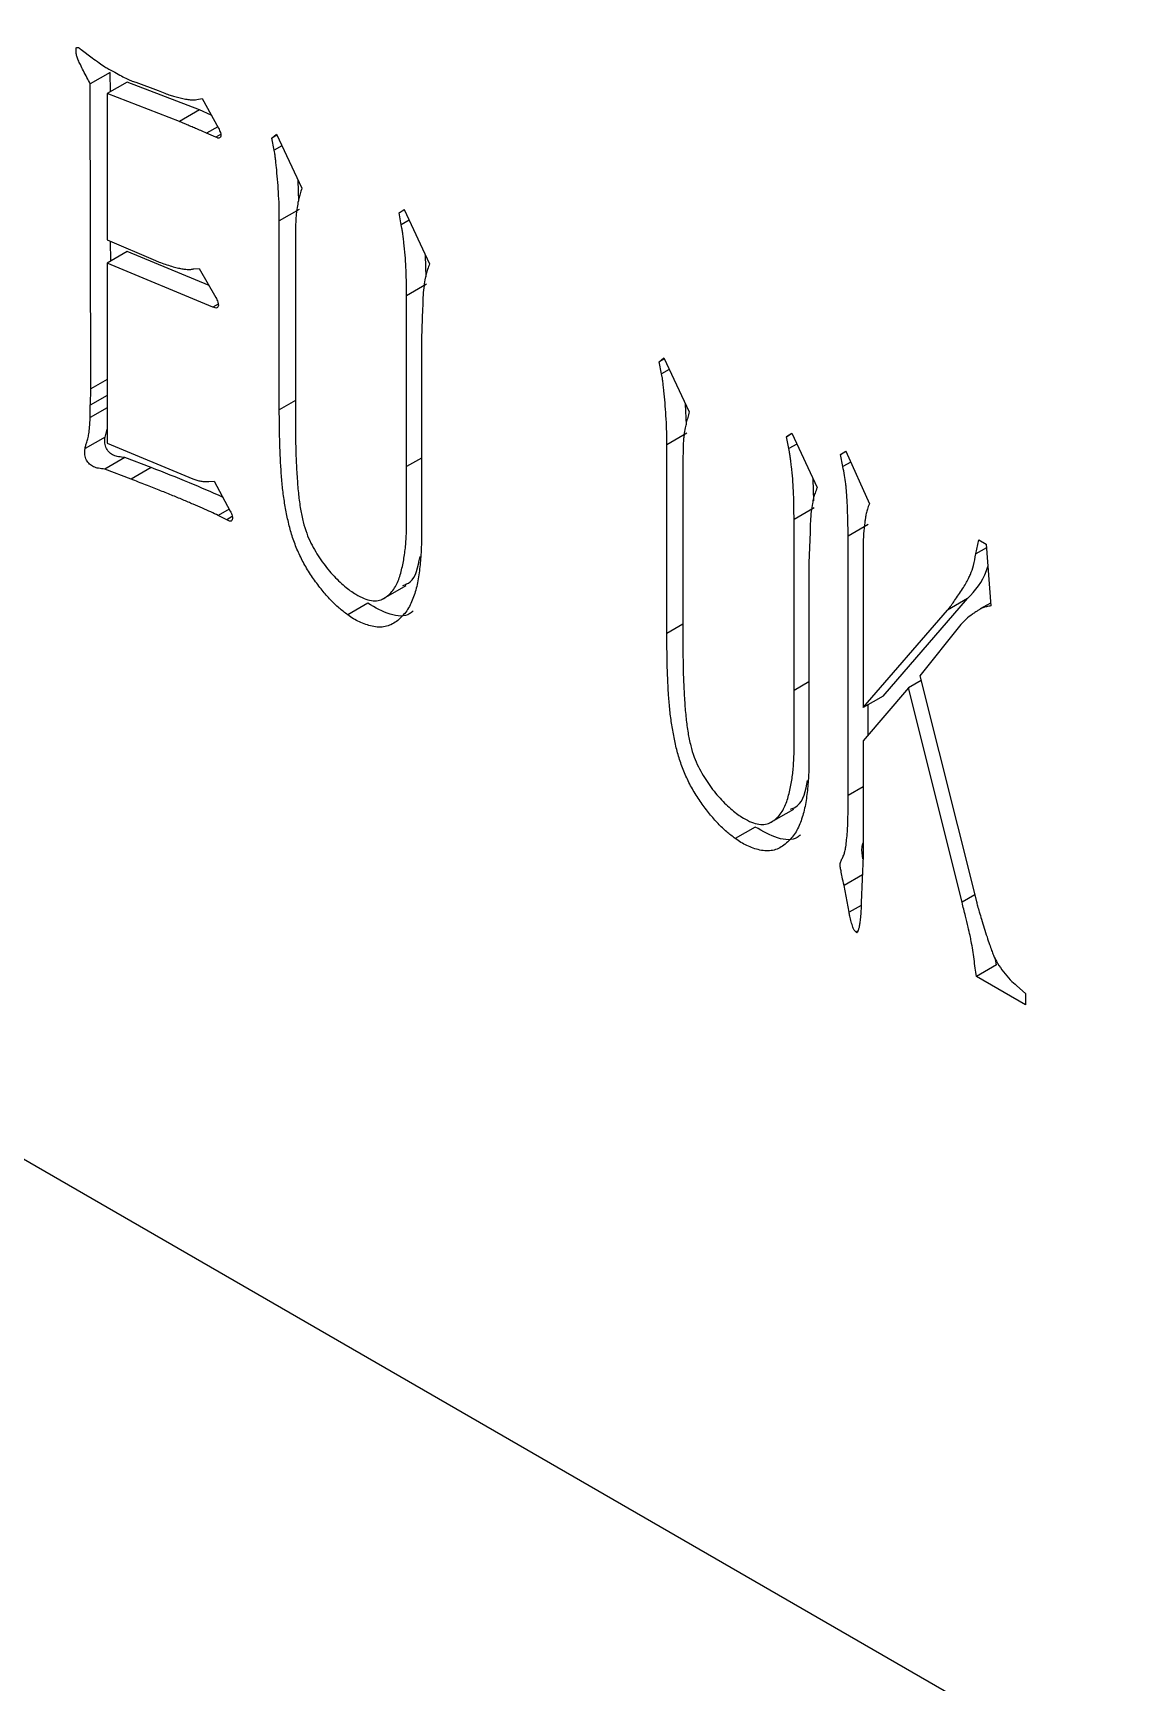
# Model space of a CAD drawing. Header units: millimetres. Extents: x 2 to 292, y 3 to 207.
# Drawn here: x 257.4 to 261.24, y 154.31 to 160.14 of the extents above; entities that cross this region are included whole.
import ezdxf

# ---------------------------------------------------------------- set-up
doc = ezdxf.new("R2010")
doc.units = ezdxf.units.MM

msp = doc.modelspace()

# ---------------------------------------------------------------- linework, layer by layer
at = {"color": 7, "linetype": 'Continuous', "lineweight": 25}
for p, q in [((237.64929095, 167.54388189), (278.46148574, 143.98350334)), ((257.56947002, 160.08167353), (257.60804222, 160.05244667)), ((257.67272612, 160.00035524), (257.6020153, 159.95953475)), ((257.67285956, 159.93223883), (257.67272612, 160.00035524)), ((257.67735163, 160.00756344), (257.68337856, 160.00408417)), ((257.60412472, 158.88270332), (257.6020153, 159.95953475)), ((257.73178981, 159.9662585), (257.66107899, 159.92543801)), ((257.98793333, 159.8678035), (257.73178981, 159.9662585)), ((257.76263235, 159.96563952), (257.84218752, 159.9360685)), ((257.66107899, 159.92543801), (257.66107899, 159.4086841)), ((257.91722251, 159.82698301), (257.66107899, 159.92543801)), ((257.9783956, 159.90441484), (257.99677768, 159.90772245)), ((257.99677768, 159.90772245), (258.05554001, 159.80350721)), ((257.98793333, 159.8678035), (257.91722251, 159.82698301)), ((258.02958591, 159.84953719), (257.98793333, 159.8678035)), ((258.04559559, 159.77166593), (258.01305032, 159.78558216)), ((258.0623458, 159.78133562), (258.04559559, 159.77166593)), ((258.24327814, 159.76785661), (258.25955077, 159.78212541)), ((258.26135281, 159.7782909), (258.24327814, 159.76785661)), ((258.25141445, 159.72557754), (258.24327814, 159.76785661)), ((258.25955077, 159.78212541), (258.34905033, 159.59161348)), ((258.33935241, 159.54513137), (258.3364045, 159.61853222)), ((258.34050736, 159.51637434), (258.26979654, 159.47555385)), ((258.26979654, 158.8084715), (258.26979654, 159.47555385)), ((258.69288537, 159.50378011), (258.71126746, 159.51648316)), ((258.71203374, 159.51483423), (258.69288537, 159.50378011)), ((258.70102169, 159.46150104), (258.69288537, 159.50378011)), ((258.71126746, 159.51648316), (258.80076695, 159.32388335)), ((257.66107899, 159.4086841), (257.83194179, 159.33579781)), ((257.73178981, 159.36738074), (257.66107899, 159.32656025)), ((257.67403139, 159.33403751), (257.67389588, 159.40321685)), ((258.02147021, 159.24728517), (257.73178981, 159.36738074)), ((258.32675076, 159.41205241), (258.32675076, 158.77072076)), ((257.66107899, 159.32656025), (257.66107899, 158.69010034)), ((258.03534989, 159.17139519), (257.66107899, 159.32656025)), ((257.9681499, 159.30658005), (257.98653192, 159.30779975)), ((257.98653192, 159.30779975), (258.04559559, 159.20549845)), ((258.78932592, 159.27707506), (258.78692158, 159.35367854)), ((258.7901146, 159.25194986), (258.71940378, 159.21112937)), ((258.05341929, 159.18182644), (258.03534989, 159.17139519)), ((258.71940378, 158.60737981), (258.71940378, 159.21112937)), ((258.776358, 159.166419), (258.77213923, 159.05854398)), ((258.77213923, 159.05854398), (258.77213923, 158.49968418)), ((259.61259138, 158.9773689), (259.62886401, 158.9916377)), ((259.63066606, 158.98780319), (259.61259138, 158.9773689)), ((259.62072757, 158.9350899), (259.61259138, 158.9773689)), ((259.62886401, 158.9916377), (259.71836337, 158.80112589)), ((257.66107937, 158.85920895), (257.6020153, 158.82511199)), ((257.6020153, 158.78057023), (257.6020153, 158.82511199)), ((257.66107937, 158.81466719), (257.6020153, 158.78057023)), ((259.70866565, 158.75464366), (259.70571748, 158.82804467)), ((257.65434407, 158.71194852), (257.66107914, 158.73964977)), ((259.70982047, 158.72588671), (259.63910965, 158.68506622)), ((260.06219842, 158.71329252), (260.0805805, 158.72599557)), ((260.08134678, 158.72434663), (260.06219842, 158.71329252)), ((260.0805805, 158.72599557), (260.17008013, 158.53339568)), ((257.65434407, 158.71194852), (257.58363325, 158.67112803)), ((257.66107899, 158.69010034), (257.96423235, 158.56415915)), ((259.63910965, 158.01798387), (259.63910965, 158.68506622)), ((260.07033487, 158.67101337), (260.06219842, 158.71329252)), ((260.2532514, 158.64997765), (260.27163348, 158.6626807)), ((260.27237553, 158.66101778), (260.2532514, 158.64997765)), ((260.27163348, 158.6626807), (260.35480476, 158.47616992)), ((257.72365349, 158.63922672), (257.65294267, 158.59840623)), ((257.74635971, 158.56326876), (257.65294267, 158.59840623)), ((257.81707054, 158.60408925), (257.72365349, 158.63922672)), ((257.81707054, 158.60408925), (257.74635971, 158.56326876)), ((259.696064, 158.6215647), (259.696064, 157.98023306)), ((260.26138758, 158.60769858), (260.2532514, 158.64997765)), ((258.02118664, 158.55494297), (258.03926737, 158.55633658)), ((258.03926737, 158.55633658), (258.09622166, 158.45038127)), ((260.1586391, 158.48658739), (260.15623462, 158.56319095)), ((258.09237056, 158.4575457), (258.05373191, 158.43524008)), ((258.08416779, 158.41975771), (258.05373191, 158.43524008)), ((258.10380348, 158.43109315), (258.08416779, 158.41975771)), ((260.15942777, 158.46146219), (260.08871695, 158.4206417)), ((260.08871695, 157.81689214), (260.08871695, 158.4206417)), ((260.14567104, 158.37593141), (260.14145241, 158.26805631)), ((260.35048049, 158.40301919), (260.27976967, 158.3621987)), ((260.27976967, 157.4459609), (260.27976967, 158.3621987)), ((260.73118507, 158.29890819), (260.74143071, 158.34936662)), ((260.74143071, 158.34936662), (260.76794924, 158.3340578)), ((260.76794924, 158.3340578), (260.78422187, 158.1155264)), ((260.14145241, 158.26805631), (260.14145241, 157.70919651)), ((260.33250512, 158.29869682), (260.33250512, 157.75619219)), ((258.62971726, 158.13661775), (258.71810552, 158.18764321)), ((260.40321594, 157.79701268), (260.70215063, 158.14119531)), ((260.70215063, 158.14119531), (260.63143981, 158.10037482)), ((258.58248763, 158.12464129), (258.51177681, 158.0838208)), ((260.33250512, 157.75619219), (260.63143981, 158.10037482)), ((260.78347377, 158.12557762), (260.74693508, 158.10448428)), ((260.67844962, 158.04957381), (260.533804, 157.86791333)), ((260.53791754, 157.85148944), (260.49312228, 157.82562969)), ((260.533804, 157.86791333), (260.73329452, 157.07140025)), ((260.49312228, 157.82562969), (260.33250512, 157.63857412)), ((260.40321594, 157.79701268), (260.33250512, 157.75619219)), ((260.68236717, 157.06808966), (260.49312228, 157.82562969)), ((260.35048049, 157.65950831), (260.35048049, 157.76656918)), ((260.33250512, 157.63857412), (260.33250512, 157.23247861)), ((259.9990303, 157.34613015), (260.08741856, 157.39715561)), ((259.95180081, 157.33415362), (259.88108999, 157.29333313)), ((260.33250512, 157.23247861), (260.32647839, 157.06683827)), ((260.33006061, 157.1652861), (260.26530513, 157.12790356)), ((260.28368722, 157.03273206), (260.26530513, 157.12790356)), ((260.32587938, 157.05708907), (260.28368722, 157.03273206)), ((260.3139721, 156.96565991), (260.3080963, 156.96226788)), ((260.80400534, 156.84671018), (260.79988496, 156.87302295)), ((260.80400534, 156.84671018), (260.73329452, 156.80588969)), ((260.90626677, 156.70603494), (260.73329452, 156.80588969)), ((260.87552933, 156.77319275), (260.90626677, 156.74605293)), ((260.90626677, 156.74605293), (260.90626677, 156.70603494))]:
    msp.add_line(p, q, dxfattribs=at)
at = {"color": 8, "linetype": 'Continuous', "lineweight": 25}
for p, q in [((258.05273105, 159.80848936), (258.01305032, 159.78558216)), ((258.27871297, 159.74133663), (258.25141445, 159.72557754)), ((258.72924585, 159.4777945), (258.70102169, 159.46150104)), ((259.64802608, 158.950849), (259.62072757, 158.9350899)), ((257.66107934, 158.91558252), (257.60412472, 158.88270332)), ((258.32675116, 158.8413507), (258.26979654, 158.8084715)), ((260.09855903, 158.68730683), (260.07033487, 158.67101337)), ((258.77213949, 158.6378235), (258.71940378, 158.60737981)), ((260.28903486, 158.62365901), (260.26138758, 158.60769858)), ((260.76894391, 158.3207059), (260.73118507, 158.29890819)), ((259.69606427, 158.05086307), (259.63910965, 158.01798387)), ((260.14145267, 157.84733582), (260.08871695, 157.81689214)), ((260.33250539, 157.47640458), (260.27976967, 157.4459609)), ((260.72758599, 157.09419394), (260.68236717, 157.06808966))]:
    msp.add_line(p, q, dxfattribs=at)
at = {"color": 7, "linetype": 'Continuous', "lineweight": 25}
for points, knots in [([(257.60201557, 159.95953493), (257.59803192, 159.96731903), (257.59002249, 159.98296955), (257.57777982, 160.00548447), (257.5680228, 160.02605194), (257.55928999, 160.04300768), (257.55427758, 160.05714748), (257.55148547, 160.0694414), (257.552041, 160.07833672), (257.55073776, 160.08815192), (257.55888867, 160.09000292), (257.56529959, 160.08495663), (257.56947028, 160.08167371)], [0, 0, 0, 0, 0.153483591, 0.3085905438, 0.4484103556, 0.5548538687, 0.641610315, 0.718824125, 0.7885014218, 0.8432694789, 0.898037536, 1, 1, 1, 1]), ([(257.60804248, 160.05244681), (257.61657522, 160.04616862), (257.63150742, 160.03518188), (257.65118464, 160.02163606), (257.66585086, 160.01226485), (257.67394236, 160.00895729), (257.6773519, 160.00756358)], [0, 0, 0, 0, 0.3706574262, 0.6486462911, 0.8519491008, 1, 1, 1, 1]), ([(257.68337881, 160.00408432), (257.69111249, 159.99973769), (257.7056783, 159.99155115), (257.72652313, 159.97980581), (257.74528228, 159.9713923), (257.75702359, 159.9674994), (257.76263262, 159.96563969)], [0, 0, 0, 0, 0.2911399261, 0.548340004, 0.7842338562, 1, 1, 1, 1]), ([(257.84218779, 159.93606865), (257.85002901, 159.9328862), (257.86393115, 159.92724385), (257.88336602, 159.92000219), (257.90126574, 159.91457524), (257.91948545, 159.91026149), (257.9377746, 159.90609226), (257.95421498, 159.90355859), (257.96763252, 159.90272855), (257.97512126, 159.90390194), (257.97839587, 159.90441503)], [0, 0, 0, 0, 0.1661993426, 0.2946643466, 0.4136850343, 0.5516711673, 0.6928820445, 0.814154525, 0.9187352229, 1, 1, 1, 1]), ([(258.01305058, 159.78558227), (258.00601837, 159.78860523), (257.99285608, 159.79426335), (257.97437909, 159.8020966), (257.95849835, 159.8089161), (257.94526795, 159.81432091), (257.93460121, 159.81914393), (257.92656368, 159.82275975), (257.92104275, 159.8252098), (257.91822747, 159.82651677), (257.91722277, 159.82698319)], [0, 0, 0, 0, 0.2201923601, 0.4121374105, 0.5789293611, 0.7174764583, 0.8273846004, 0.912140933, 0.9686451547, 1, 1, 1, 1]), ([(258.05554027, 159.80350736), (258.05767545, 159.79821387), (258.06115665, 159.78958336), (258.06431096, 159.77815527), (258.06280275, 159.77132654), (258.05874272, 159.76817077), (258.05268021, 159.76795753), (258.04804914, 159.7703818), (258.04559587, 159.77166603)], [0, 0, 0, 0, 0.2711939647, 0.4421549627, 0.5635795273, 0.6993363175, 0.8407259478, 1, 1, 1, 1]), ([(258.26979679, 159.475554), (258.2697656, 159.49344084), (258.26970681, 159.52714982), (258.26703913, 159.57672078), (258.26366457, 159.62215823), (258.26050752, 159.65774419), (258.25748244, 159.68390221), (258.25594093, 159.70007369), (258.25376198, 159.71373108), (258.25213993, 159.72191758), (258.25141472, 159.72557767)], [0, 0, 0, 0, 0.2225947378, 0.4194951099, 0.5994159073, 0.7666838434, 0.8425172659, 0.9066989348, 0.9582861715, 1, 1, 1, 1]), ([(258.34905061, 159.59161359), (258.34729961, 159.58471949), (258.34407489, 159.57202301), (258.33846604, 159.5540635), (258.3344243, 159.53332166), (258.33088023, 159.51300598), (258.32857409, 159.49131592), (258.32747385, 159.46918487), (258.32698356, 159.44219585), (258.32683211, 159.42256146), (258.32675105, 159.41205255)], [0, 0, 0, 0, 0.1254680343, 0.231067631, 0.3405719673, 0.4871926401, 0.5805596671, 0.6967185387, 0.8376748318, 1, 1, 1, 1]), ([(258.719404, 159.21112953), (258.71928481, 159.22929525), (258.71906546, 159.26272537), (258.71758343, 159.31058558), (258.71494172, 159.35475144), (258.71103729, 159.39069305), (258.70773532, 159.4179503), (258.70588239, 159.43512429), (258.70338808, 159.44939161), (258.70173644, 159.45784446), (258.70102193, 159.46150118)], [0, 0, 0, 0, 0.22505347445, 0.41416275347, 0.58487590964, 0.75646446129, 0.83663861591, 0.90375899266, 0.95836601937, 1, 1, 1, 1]), ([(257.83194205, 159.33579797), (257.83807339, 159.33339009), (257.85167498, 159.32804854), (257.87271635, 159.32045052), (257.89372406, 159.31389767), (257.91258243, 159.30887577), (257.92875564, 159.30622178), (257.94351147, 159.30403888), (257.9568235, 159.30374765), (257.96449833, 159.30566698), (257.96815013, 159.30658022)], [0, 0, 0, 0, 0.1293702375, 0.2869911973, 0.4458991061, 0.5784302794, 0.6935961493, 0.8035872868, 0.9065437321, 1, 1, 1, 1]), ([(258.80076723, 159.32388348), (258.79829808, 159.31744637), (258.79379224, 159.30569959), (258.78795225, 159.28733607), (258.78393684, 159.26524984), (258.77979209, 159.23799943), (258.77674573, 159.20431798), (258.77649039, 159.17934278), (258.77635826, 159.16641913)], [0, 0, 0, 0, 0.14349492421, 0.26185732941, 0.3898632657, 0.56914359465, 0.777049407, 1, 1, 1, 1]), ([(258.04559587, 159.20549859), (258.04831761, 159.19997693), (258.0528407, 159.19080082), (258.05537864, 159.17834232), (258.05320726, 159.17124918), (258.04894009, 159.16772844), (258.04263982, 159.1675137), (258.03790548, 159.17003466), (258.03535013, 159.17139535)], [0, 0, 0, 0, 0.2663945049, 0.442705447, 0.5771773433, 0.7127721977, 0.8449695639, 1, 1, 1, 1]), ([(259.6391099, 158.68506637), (259.63907871, 158.70295321), (259.63901992, 158.73666219), (259.63635224, 158.78623315), (259.63297769, 158.8316706), (259.62982063, 158.86725656), (259.62679555, 158.89341458), (259.62525404, 158.90958606), (259.62307509, 158.92324345), (259.62145304, 158.93142995), (259.62072783, 158.93509004)], [0, 0, 0, 0, 0.2225947378, 0.4194951099, 0.5994159073, 0.7666838434, 0.8425172659, 0.9066989348, 0.9582861715, 1, 1, 1, 1]), ([(257.60201557, 158.82511215), (257.60234799, 158.83141437), (257.60295927, 158.84300317), (257.60336165, 158.85902474), (257.60425349, 158.87159937), (257.60416419, 158.8793157), (257.60412499, 158.88270344)], [0, 0, 0, 0, 0.331489209, 0.6095564177, 0.8285817456, 1, 1, 1, 1]), ([(257.58363351, 158.67112819), (257.58397478, 158.67361627), (257.58494483, 158.68068843), (257.58940455, 158.69131721), (257.59339688, 158.7063108), (257.59755251, 158.72472938), (257.60001702, 158.74989545), (257.60127978, 158.76927697), (257.60201557, 158.7805704)], [0, 0, 0, 0, 0.0663954146, 0.1887233652, 0.3453795784, 0.5054831261, 0.711849543, 1, 1, 1, 1]), ([(258.51177708, 158.08382091), (258.50156509, 158.09145619), (258.48087107, 158.10692866), (258.45035405, 158.1365417), (258.42003997, 158.17134156), (258.39042471, 158.2107306), (258.36262538, 158.25343725), (258.33929779, 158.29875487), (258.31998806, 158.34531311), (258.30574205, 158.39313955), (258.29480897, 158.44203398), (258.28620549, 158.49228288), (258.27943095, 158.54403719), (258.27426734, 158.61450762), (258.27074459, 158.70312855), (258.27011366, 158.77325369), (258.26979679, 158.80847165)], [0, 0, 0, 0, 0.0496810053, 0.1006757609, 0.1546029367, 0.2123600475, 0.2707692086, 0.3281270344, 0.3857723801, 0.4447807072, 0.506517788, 0.5710190736, 0.6382127693, 0.7087571208, 0.8537331933, 1, 1, 1, 1]), ([(259.71836372, 158.80112595), (259.71661272, 158.79423186), (259.713388, 158.78153538), (259.70777915, 158.76357587), (259.70373741, 158.74283403), (259.70019334, 158.72251834), (259.6978872, 158.70082828), (259.69678696, 158.67869724), (259.69629667, 158.65170822), (259.69614522, 158.63207383), (259.69606416, 158.62156492)], [0, 0, 0, 0, 0.1254680343, 0.231067631, 0.3405719673, 0.4871926401, 0.5805596671, 0.6967185387, 0.8376748318, 1, 1, 1, 1]), ([(258.32675105, 158.7707209), (258.32683416, 158.74596421), (258.32699261, 158.69876164), (258.32905899, 158.63014091), (258.33269011, 158.56735539), (258.33721012, 158.51069117), (258.34370054, 158.45975075), (258.35345094, 158.41405897), (258.36488522, 158.37369683), (258.38063242, 158.33819286), (258.39802825, 158.30690253), (258.4165821, 158.27796846), (258.43636611, 158.25077146), (258.4575469, 158.22613772), (258.47900218, 158.20414171), (258.5000809, 158.18499113), (258.5204737, 158.16873066), (258.53385976, 158.1604344), (258.54040488, 158.15637794)], [0, 0, 0, 0, 0.1190544384, 0.2269962283, 0.3250362806, 0.4121286543, 0.4886695956, 0.5548486946, 0.6124604771, 0.6623764357, 0.7082484575, 0.7530490141, 0.7976959044, 0.8416908259, 0.8848686995, 0.9255584267, 0.9636017101, 1, 1, 1, 1]), ([(257.65294293, 158.59840637), (257.64566354, 158.59934433), (257.63271292, 158.60101305), (257.61486527, 158.60528257), (257.59958634, 158.61497737), (257.58720159, 158.63077225), (257.58139518, 158.65200166), (257.58281913, 158.66416928), (257.58363351, 158.67112819)], [0, 0, 0, 0, 0.2300529424, 0.4092826404, 0.5428144271, 0.6690828024, 0.810741634, 1, 1, 1, 1]), ([(257.72365361, 158.63922677), (257.71637422, 158.64016474), (257.70342359, 158.64183345), (257.68557594, 158.64610297), (257.67029701, 158.65579778), (257.65791226, 158.67159265), (257.65210586, 158.69282207), (257.6535298, 158.70498969), (257.65434418, 158.7119486)], [0, 0, 0, 0, 0.2300529424, 0.4092826404, 0.5428144271, 0.6690828024, 0.810741634, 1, 1, 1, 1]), ([(260.08871711, 158.4206419), (260.08859792, 158.43880762), (260.08837857, 158.47223774), (260.08689654, 158.52009795), (260.08425483, 158.56426381), (260.0803504, 158.60020542), (260.07704843, 158.62746266), (260.0751955, 158.64463665), (260.07270119, 158.65890397), (260.07104955, 158.66735683), (260.07033504, 158.67101355)], [0, 0, 0, 0, 0.22505347445, 0.41416275347, 0.58487590964, 0.75646446129, 0.83663861591, 0.90375899266, 0.95836601937, 1, 1, 1, 1]), ([(258.06968752, 158.49974457), (258.03041622, 158.51706237), (257.94592794, 158.55431989), (257.86199194, 158.58673899), (257.81707054, 158.60408925)], [0, 0, 0, 0, 0.464813586, 1, 1, 1, 1]), ([(258.54040488, 158.15637794), (258.5501023, 158.15085087), (258.56887762, 158.14014983), (258.59542148, 158.13338978), (258.61954684, 158.13255756), (258.63943771, 158.14125036), (258.65644686, 158.15409237), (258.67125511, 158.16947041), (258.68298588, 158.18776506), (258.6948758, 158.21540931), (258.70521878, 158.25347595), (258.71345266, 158.30107101), (258.71831234, 158.34805162), (258.71947163, 158.38380962), (258.71939224, 158.40892071), (258.71940844, 158.42573062), (258.71940247, 158.44638098), (258.71940452, 158.47097057), (258.71940383, 158.49950553), (258.71940405, 158.53198376), (258.71940398, 158.56840596), (258.71940399, 158.59392467), (258.719404, 158.60737999)], [0, 0, 0, 0, 0.0507916422, 0.0983384819, 0.1437070306, 0.1898443856, 0.236268264, 0.280246389, 0.3235109359, 0.3657006832, 0.4491637143, 0.5308262131, 0.60790392, 0.6771699303, 0.6967193781, 0.7220808238, 0.753782631, 0.7907680727, 0.8340938758, 0.8837600404, 0.9387098395, 1, 1, 1, 1]), ([(260.27977004, 158.36219878), (260.27981575, 158.36855294), (260.27991384, 158.38218918), (260.27905939, 158.40459594), (260.27861059, 158.42968618), (260.27768103, 158.45690104), (260.27667395, 158.48371702), (260.27498839, 158.50809583), (260.27381947, 158.52833871), (260.27077743, 158.55094737), (260.26695971, 158.57686675), (260.26325729, 158.59735456), (260.26138797, 158.60769867)], [0, 0, 0, 0, 0.0809324544, 0.1736836047, 0.2782014883, 0.3960041647, 0.5124015164, 0.6112661131, 0.6939978743, 0.7610116978, 0.879337068, 1, 1, 1, 1]), ([(258.0537322, 158.43524021), (258.04519118, 158.43927697), (258.02678464, 158.4479765), (257.99744859, 158.46107621), (257.96443365, 158.47507546), (257.92783459, 158.49082235), (257.88757063, 158.50730698), (257.8437607, 158.52504292), (257.79628901, 158.54356347), (257.76343797, 158.55652875), (257.74635998, 158.5632689)], [0, 0, 0, 0, 0.0828858784, 0.1786254266, 0.2853160131, 0.4047724362, 0.5352047421, 0.6785471897, 0.8328889892, 1, 1, 1, 1]), ([(257.96423264, 158.5641593), (257.96896826, 158.56250686), (257.97853695, 158.55916796), (257.99286764, 158.55569814), (258.00702763, 158.55473776), (258.01639006, 158.55487354), (258.0211869, 158.55494311)], [0, 0, 0, 0, 0.2380737384, 0.4810462066, 0.7341138173, 1, 1, 1, 1]), ([(258.77213943, 158.49968437), (258.77213819, 158.4851858), (258.77213584, 158.45758054), (258.77215153, 158.41848157), (258.77210231, 158.38394336), (258.77230283, 158.34345031), (258.7708477, 158.2950936), (258.76542647, 158.23867625), (258.75654712, 158.18345094), (258.74321695, 158.1424545), (258.72965088, 158.11287744), (258.71704695, 158.09283007), (258.70126693, 158.07596209), (258.68440903, 158.0600268), (258.66501738, 158.04863961), (258.64433202, 158.0411593), (258.6219367, 158.0395653), (258.59874767, 158.04250203), (258.57555705, 158.04951348), (258.5532847, 158.05849222), (258.53201857, 158.06932956), (258.51839796, 158.07908087), (258.51177708, 158.08382091)], [0, 0, 0, 0, 0.0592198356, 0.112754567, 0.1596566767, 0.2003999236, 0.2776748884, 0.3605488114, 0.4448312671, 0.5272434933, 0.5684250879, 0.6103948668, 0.6533634998, 0.697906895, 0.7417929088, 0.7829308788, 0.8232421475, 0.8623925058, 0.8999660798, 0.9354094359, 0.9686029858, 1, 1, 1, 1]), ([(260.17008034, 158.53339585), (260.16761119, 158.52695874), (260.16310535, 158.51521196), (260.15726536, 158.49684844), (260.15324995, 158.4747622), (260.1491052, 158.44751179), (260.14605884, 158.41383035), (260.1458035, 158.38885515), (260.14567137, 158.3759315)], [0, 0, 0, 0, 0.14349492421, 0.26185732941, 0.3898632657, 0.56914359465, 0.777049407, 1, 1, 1, 1]), ([(258.09622189, 158.45038143), (258.09909483, 158.44482952), (258.10383764, 158.43566412), (258.10508769, 158.42361452), (258.10257495, 158.41787944), (258.09957819, 158.41364505), (258.09260321, 158.41518366), (258.08746972, 158.41796743), (258.08416807, 158.41975784)], [0, 0, 0, 0, 0.2681670925, 0.4427047548, 0.5740383194, 0.6806729863, 0.7946220894, 1, 1, 1, 1]), ([(260.35480502, 158.47617007), (260.35239668, 158.46994406), (260.34813273, 158.45892099), (260.34407557, 158.4444447), (260.34195272, 158.4323393), (260.34013381, 158.42111072), (260.33845061, 158.40661594), (260.33530304, 158.38279041), (260.33288008, 158.3466745), (260.33263624, 158.31544514), (260.33250547, 158.29869693)], [0, 0, 0, 0, 0.12592946359, 0.22295679084, 0.27066071198, 0.33641849788, 0.41642928165, 0.5127514347, 0.73869001549, 1, 1, 1, 1]), ([(258.70660062, 158.18736975), (258.71559029, 158.19085589), (258.75087793, 158.20454022), (258.76017206, 158.25318863), (258.76709847, 158.28944366)], [0, 0, 0, 0, 0.2547542115, 1, 1, 1, 1]), ([(260.63144002, 158.10037498), (260.63324959, 158.102693), (260.63791419, 158.10866826), (260.64637123, 158.1196453), (260.65713514, 158.13566507), (260.67018076, 158.15452167), (260.6837393, 158.17434583), (260.69547932, 158.19340824), (260.7045455, 158.21067364), (260.71434214, 158.23095619), (260.72357241, 158.259764), (260.72851716, 158.28518911), (260.73118532, 158.29890833)], [0, 0, 0, 0, 0.0420080696, 0.108285973, 0.1975895696, 0.3122344224, 0.4307000813, 0.5347403028, 0.6217326357, 0.6939704131, 0.8348684182, 1, 1, 1, 1]), ([(260.70215063, 158.14119531), (260.72839344, 158.17010153), (260.75751221, 158.20217561), (260.77241815, 158.24959153), (260.77389036, 158.25427466)], [0, 0, 0, 0, 0.9012331076, 1, 1, 1, 1]), ([(258.74237012, 158.09697057), (258.73872023, 158.09381473), (258.71860548, 158.07642268), (258.66154875, 158.07898874), (258.60885685, 158.10941481), (258.58248763, 158.12464129)], [0, 0, 0, 0, 0.0996999912, 0.5494523527, 1, 1, 1, 1]), ([(260.7842221, 158.11552656), (260.77904113, 158.11466815), (260.76916003, 158.11303102), (260.75750187, 158.10920569), (260.7478937, 158.10539348), (260.73993717, 158.099893), (260.72993074, 158.09367285), (260.71519423, 158.08320492), (260.69708291, 158.06945884), (260.68444592, 158.05597283), (260.67844989, 158.04957396)], [0, 0, 0, 0, 0.1202296498, 0.2293010095, 0.2890869192, 0.3653844439, 0.4597411261, 0.5708396182, 0.7963708605, 1, 1, 1, 1]), ([(259.88109019, 157.29333328), (259.8708782, 157.30096856), (259.85018418, 157.31644102), (259.81966716, 157.34605407), (259.78935308, 157.38085393), (259.75973782, 157.42024297), (259.73193849, 157.46294962), (259.7086109, 157.50826724), (259.68930117, 157.55482548), (259.67505516, 157.60265192), (259.66412208, 157.65154635), (259.6555186, 157.70179525), (259.64874406, 157.75354956), (259.64358045, 157.82401999), (259.64005771, 157.91264092), (259.63942677, 157.98276606), (259.6391099, 158.01798402)], [0, 0, 0, 0, 0.0496810053, 0.1006757609, 0.1546029367, 0.2123600475, 0.2707692086, 0.3281270344, 0.3857723801, 0.4447807072, 0.506517788, 0.5710190736, 0.6382127693, 0.7087571208, 0.8537331933, 1, 1, 1, 1]), ([(259.69606416, 157.98023327), (259.69614727, 157.95547658), (259.69630572, 157.90827401), (259.6983721, 157.83965328), (259.70200322, 157.77686776), (259.70652323, 157.72020354), (259.71301365, 157.66926311), (259.72276405, 157.62357133), (259.73419833, 157.5832092), (259.74994553, 157.54770523), (259.76734136, 157.51641489), (259.78589521, 157.48748082), (259.80567922, 157.46028383), (259.82686001, 157.43565008), (259.84831529, 157.41365407), (259.86939401, 157.3945035), (259.88978682, 157.37824303), (259.90317287, 157.36994677), (259.90971799, 157.36589031)], [0, 0, 0, 0, 0.1190544384, 0.2269962283, 0.3250362806, 0.4121286543, 0.4886695956, 0.5548486946, 0.6124604771, 0.6623764357, 0.7082484575, 0.7530490141, 0.7976959044, 0.8416908259, 0.8848686995, 0.9255584267, 0.9636017101, 1, 1, 1, 1]), ([(259.90971799, 157.36589031), (259.91941541, 157.36036324), (259.93819073, 157.3496622), (259.96473459, 157.34290215), (259.98885995, 157.34206993), (260.00875083, 157.35076273), (260.02575997, 157.36360474), (260.04056822, 157.37898278), (260.05229899, 157.39727743), (260.06418891, 157.42492168), (260.07453189, 157.46298831), (260.08276577, 157.51058337), (260.08762545, 157.55756399), (260.08878474, 157.59332199), (260.08870535, 157.61843307), (260.08872155, 157.63524299), (260.08871558, 157.65589335), (260.08871763, 157.68048294), (260.08871694, 157.70901789), (260.08871716, 157.74149613), (260.08871709, 157.77791833), (260.0887171, 157.80343704), (260.08871711, 157.81689235)], [0, 0, 0, 0, 0.0507916422, 0.0983384819, 0.1437070306, 0.1898443856, 0.236268264, 0.280246389, 0.3235109359, 0.3657006832, 0.4491637143, 0.5308262131, 0.60790392, 0.6771699303, 0.6967193781, 0.7220808238, 0.753782631, 0.7907680727, 0.8340938758, 0.8837600404, 0.9387098395, 1, 1, 1, 1]), ([(260.14145254, 157.70919674), (260.1414513, 157.69469817), (260.14144895, 157.6670929), (260.14146464, 157.62799393), (260.14141542, 157.59345573), (260.14161594, 157.55296268), (260.14016081, 157.50460597), (260.13473958, 157.44818862), (260.12586023, 157.39296331), (260.11253006, 157.35196687), (260.09896399, 157.32238981), (260.08636006, 157.30234244), (260.07058004, 157.28547446), (260.05372214, 157.26953917), (260.03433049, 157.25815198), (260.01364513, 157.25067167), (259.99124981, 157.24907767), (259.96806078, 157.25201439), (259.94487016, 157.25902585), (259.92259781, 157.26800459), (259.90133168, 157.27884192), (259.88771107, 157.28859324), (259.88109019, 157.29333328)], [0, 0, 0, 0, 0.0592198356, 0.112754567, 0.1596566767, 0.2003999236, 0.2776748884, 0.3605488114, 0.4448312671, 0.5272434933, 0.5684250879, 0.6103948668, 0.6533634998, 0.697906895, 0.7417929088, 0.7829308788, 0.8232421475, 0.8623925058, 0.8999660798, 0.9354094359, 0.9686029858, 1, 1, 1, 1]), ([(260.07591379, 157.39688208), (260.08490347, 157.40036822), (260.1201911, 157.41405255), (260.12948523, 157.46270096), (260.13641164, 157.49895599)], [0, 0, 0, 0, 0.2547542115, 1, 1, 1, 1]), ([(260.26530546, 157.12790368), (260.26313087, 157.13783308), (260.2593446, 157.15512158), (260.25527719, 157.17700075), (260.25250695, 157.19121536), (260.25050158, 157.20180848), (260.25368142, 157.21052449), (260.25813658, 157.2219168), (260.26439619, 157.2340063), (260.26874412, 157.24869311), (260.27227012, 157.26664989), (260.27482901, 157.29008741), (260.27717104, 157.31669785), (260.27844296, 157.34069727), (260.27932543, 157.36257759), (260.27944638, 157.38513592), (260.27988011, 157.41341726), (260.27980895, 157.43445471), (260.27977004, 157.44596099)], [0, 0, 0, 0, 0.0814521474, 0.1418197366, 0.1806274724, 0.1997116502, 0.2276172481, 0.2779247802, 0.3356055358, 0.3825854172, 0.4391943733, 0.5193607452, 0.6086471448, 0.6924749126, 0.7427171808, 0.8107026473, 0.8964651568, 1, 1, 1, 1]), ([(260.1116833, 157.3064829), (260.10803341, 157.30332706), (260.08791866, 157.28593501), (260.03086192, 157.28850107), (259.97817003, 157.31892714), (259.95180081, 157.33415362)], [0, 0, 0, 0, 0.0996999912, 0.5494523527, 1, 1, 1, 1]), ([(260.33209525, 157.22120402), (260.32986243, 157.23575132), (260.32659038, 157.25706941), (260.33107958, 157.2733216), (260.33250539, 157.27848342)], [0, 0, 0, 0, 0.68239250082, 1, 1, 1, 1]), ([(260.3080965, 156.96226805), (260.30718421, 156.96311067), (260.30493597, 156.9651872), (260.30039714, 156.9707543), (260.29566878, 156.98290238), (260.29036696, 156.99950057), (260.28542858, 157.01748009), (260.2841868, 157.02835845), (260.28368753, 157.03273221)], [0, 0, 0, 0, 0.0503113184, 0.1239868194, 0.2682515944, 0.5316062373, 0.8116775973, 1, 1, 1, 1]), ([(260.32647856, 157.0668385), (260.32613711, 157.05717145), (260.32550574, 157.03929654), (260.32377449, 157.01510604), (260.32134547, 156.99569335), (260.31888176, 156.98067592), (260.31568458, 156.97022256), (260.31358661, 156.9639282), (260.31106823, 156.95957027), (260.30883758, 156.96159528), (260.3080965, 156.96226805)], [0, 0, 0, 0, 0.2453535374, 0.4536722589, 0.6282025378, 0.7661808383, 0.8711353202, 0.9386321429, 0.9796118391, 1, 1, 1, 1]), ([(260.73329474, 156.80588984), (260.73186314, 156.81575885), (260.72889314, 156.83623315), (260.72486242, 156.86726676), (260.72064408, 156.8987019), (260.71578637, 156.92655986), (260.71012396, 156.95358566), (260.70300035, 156.98335023), (260.69376331, 157.02251345), (260.68643001, 157.05184193), (260.68236738, 157.06808983)], [0, 0, 0, 0, 0.1146138214, 0.2377784691, 0.362613165, 0.4812094332, 0.5576992119, 0.669775484, 0.8170564246, 1, 1, 1, 1]), ([(260.73329474, 157.07140044), (260.73455859, 157.0661297), (260.73750661, 157.05383534), (260.74368715, 157.03273039), (260.75155996, 157.00651415), (260.76067381, 156.97699518), (260.76994735, 156.94736062), (260.77920321, 156.92107444), (260.7862439, 156.89967105), (260.79459581, 156.87730492), (260.80794349, 156.8510116), (260.82862928, 156.82194445), (260.85136162, 156.7944275), (260.86778582, 156.77999681), (260.87552973, 156.77319283)], [0, 0, 0, 0, 0.0501069338, 0.1168778713, 0.198823104, 0.2970908861, 0.394736858, 0.4775925712, 0.5440959779, 0.595951351, 0.6877147299, 0.7947319088, 0.9032174588, 1, 1, 1, 1])]:
    msp.add_open_spline(points, degree=3, knots=knots, dxfattribs=at)

doc.saveas('drawing.dxf')
